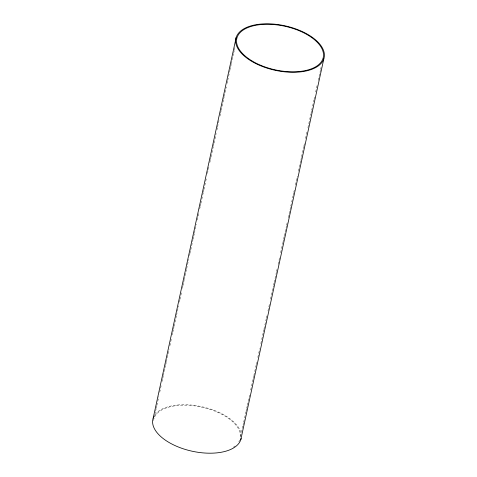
<?xml version="1.0" encoding="UTF-8"?>
<svg xmlns="http://www.w3.org/2000/svg" width="477" height="477" viewBox="0 0 477 477"><rect width="100%" height="100%" fill="white"/><g stroke="black" fill="none" stroke-linecap="round" stroke-linejoin="round"><path stroke-width="0.36" stroke-dasharray="2.38 1.79" d="M154.351 416.981L155.46 411.895M155.621 411.168L156.098 408.986M156.253 408.258L156.73 406.076M156.891 405.349L158.793 396.625M159.741 392.267L161.327 384.999M162.12 381.361L162.591 379.179M162.752 378.452L163.229 376.275M163.384 375.548L165.608 365.37M165.763 364.643L166.24 362.46M166.395 361.733L169.091 349.379M169.884 345.742L171.47 338.473M172.263 334.842L172.74 332.66M172.895 331.932L173.372 329.75M173.533 329.023L174.004 326.84M174.165 326.119L175.751 318.845M175.906 318.117L176.383 315.941M176.544 315.214L178.601 305.763M179.394 302.126L179.871 299.95M180.026 299.222L181.612 291.948M182.405 288.317L182.882 286.134M183.043 285.407L183.514 283.231M183.675 282.503L184.152 280.321M184.307 279.594L186.525 269.416M186.686 268.688L188.743 259.238M189.536 255.606L190.013 253.424M190.174 252.697L190.645 250.514M190.806 249.787L193.024 239.615M193.185 238.888L193.662 236.705M193.817 235.978L194.294 233.796M194.449 233.068L196.351 224.345M197.305 219.986L198.891 212.718M199.684 209.081L200.155 206.899M200.316 206.171L200.793 203.995M200.948 203.268L203.166 193.09M203.327 192.362L203.804 190.18M203.959 189.452L206.499 177.826M207.447 173.461L209.033 166.193M209.826 162.562L210.303 160.379M210.458 159.652L210.935 157.47M211.096 156.742L213.314 146.564M213.469 145.837L213.946 143.66M214.107 142.933L216.164 133.482M216.957 129.845L217.434 127.669M217.59 126.942L219.176 119.673M219.969 116.036L220.446 113.854M220.601 113.127L221.078 110.95M221.239 110.223L223.457 100.045M223.612 99.317L224.089 97.135M224.25 96.408L226.307 86.957M227.1 83.326L227.577 81.144M227.738 80.416L229.956 70.238M230.111 69.511L230.588 67.335M230.749 66.607L231.22 64.425M231.381 63.697L233.599 53.519M233.76 52.792L234.231 50.616M234.392 49.888L235.185 46.251M240.545 436.562L242.924 425.663M243.085 424.935L243.556 422.753M243.717 422.026L245.935 411.848M246.096 411.12L246.567 408.938M246.728 408.217L247.205 406.034M247.36 405.307L249.584 395.129M250.693 390.043L253.066 379.137M253.227 378.41L253.704 376.228M253.859 375.5L256.077 365.328M256.238 364.601L256.715 362.419M257.824 357.327L259.726 348.604M260.836 343.518L263.215 332.612M263.37 331.885L263.847 329.708M264.002 328.981L266.226 318.803M266.381 318.076L266.858 315.893M267.967 310.807L269.553 303.539M270.501 299.174L273.357 286.093M273.512 285.365L273.989 283.183M274.15 282.456L276.368 272.278M276.523 271.55L277 269.374M278.109 264.282L279.695 257.014M280.649 252.655L282.867 242.477M283.022 241.75L283.499 239.567M283.66 238.84L284.131 236.664M284.292 235.936L286.51 225.758M286.671 225.031L287.142 222.848M288.257 217.762L290.63 206.857M290.791 206.13L293.009 195.952M293.17 195.224L293.641 193.048M293.802 192.32L294.279 190.138M295.388 185.052L297.29 176.329M298.399 171.237L300.772 160.332M300.933 159.604L301.41 157.428M301.565 156.7L303.151 149.432M303.312 148.705L303.789 146.522M303.944 145.795L304.421 143.613M305.53 138.527L307.116 131.258M307.909 127.621L310.921 113.812M311.076 113.085L311.553 110.902M311.714 110.175L313.932 99.997M314.087 99.27L314.564 97.093M315.673 92.001L317.259 84.733M318.207 80.374L320.431 70.197M320.586 69.469L321.063 67.287M155.055 414.602A45.154 22.783 12.3 0 1 202.141 406.762A45.154 22.783 12.3 0 1 241.129 433.694M239.692 440.08A44.248 22.324 12.3 0 1 238.816 441.875M235.137 445.977A44.248 22.324 12.3 0 1 233.378 447.229M153.564 420.571A44.248 22.324 12.3 0 1 198.963 406.583A44.248 22.324 12.3 0 1 240.45 436.598"/><path stroke-width="0.72" d="M153.159 418.222L236.21 37.313M240.79 439.687L323.841 58.778A45.154 22.783 12.3 0 0 264.246 23.85A45.154 22.783 12.3 0 0 251.987 61.509A45.154 22.783 12.3 0 0 323.841 58.778M241.123 438.411A45.154 22.783 12.3 0 1 189.894 450.699A45.154 22.783 12.3 0 1 153.642 416.981M252.548 61.241A44.248 22.324 12.3 0 0 322.965 58.564A44.248 22.324 12.3 0 0 264.562 24.333A44.248 22.324 12.3 0 0 252.548 61.241"/></g></svg>
